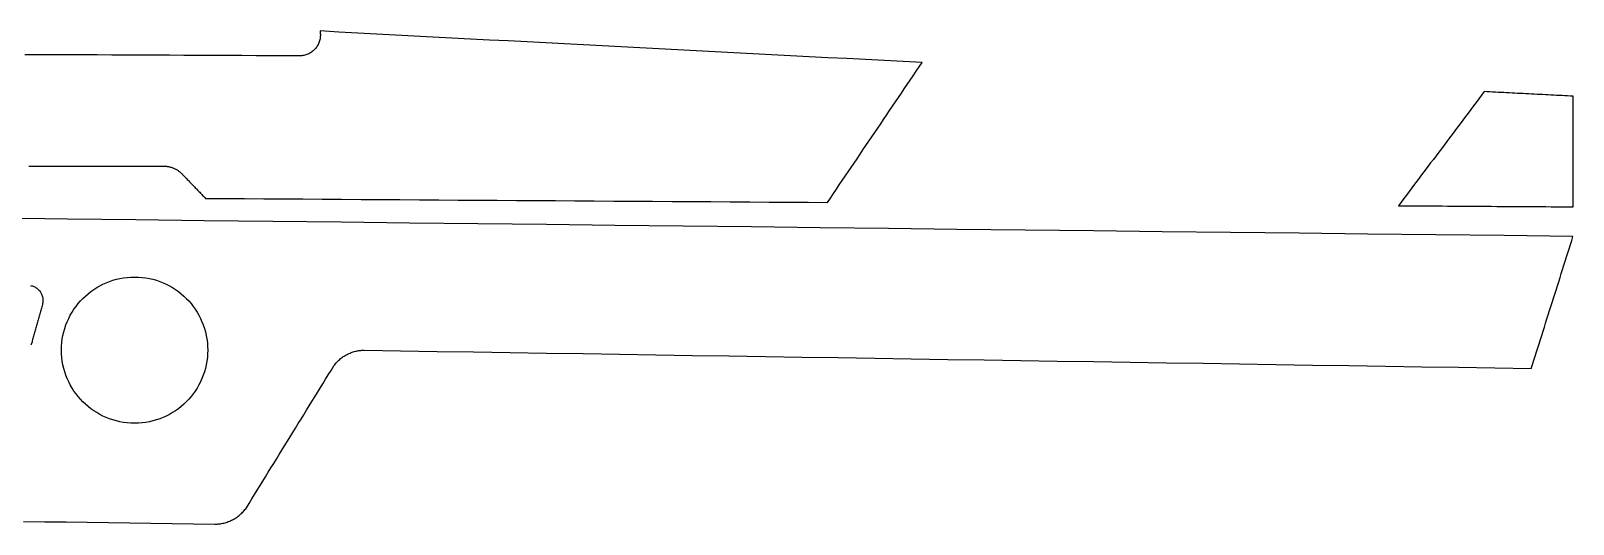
# Model space of a CAD drawing. Header units: millimetres. Extents: x 166 to 302, y -137 to -50.
# Drawn here: x 233.4 to 302.1, y -75.8 to -53.8 of the extents above; entities that cross this region are included whole.
import ezdxf

# ---------------------------------------------------------------- set-up
doc = ezdxf.new("R2010")
doc.units = ezdxf.units.MM

msp = doc.modelspace()

# ---------------------------------------------------------------- linework, layer by layer
for points in [[(233.332528, -59.853576), (233.554016, -59.853576), (233.775504, -59.853576), (233.996992, -59.853576), (234.21848, -59.853576), (234.439968, -59.853576), (234.661456, -59.853576), (234.882944, -59.853576), (235.104432, -59.853576), (235.32592, -59.853576), (235.547408, -59.853576), (235.768896, -59.853576), (235.990384, -59.853576), (236.211872, -59.853576), (236.43336, -59.853576), (236.654848, -59.853576), (236.876336, -59.853576), (237.097824, -59.853576), (237.319312, -59.853576), (237.5408, -59.853576), (237.762288, -59.853576), (237.983776, -59.853576), (238.205264, -59.853576), (238.426752, -59.853576), (238.64824, -59.853576), (238.869728, -59.853576), (239.091216, -59.853576), (239.312704, -59.853576), (239.342422, -59.85383), (239.37214, -59.854846), (239.401858, -59.856624), (239.431322, -59.859164), (239.460786, -59.862466), (239.489996, -59.86653), (239.519206, -59.871356), (239.548162, -59.876944), (239.576864, -59.883294), (239.605312, -59.890152), (239.633506, -59.897772), (239.6617, -59.906154), (239.68964, -59.915298), (239.717326, -59.92495), (239.744758, -59.935364), (239.771936, -59.94654), (239.798606, -59.958224), (239.825022, -59.97067), (239.851184, -59.983878), (239.877092, -59.997594), (239.902492, -60.012072), (239.927638, -60.027058), (239.95253, -60.042806), (239.976914, -60.059062), (240.001044, -60.07608), (240.024666, -60.093606), (240.04778, -60.111894), (240.07064, -60.13069), (240.092992, -60.150248), (240.114836, -60.170314), (240.136172, -60.190888), (240.157, -60.212224), (240.189512, -60.246006), (240.222024, -60.279788), (240.254536, -60.31357), (240.287048, -60.347352), (240.31956, -60.381134), (240.352072, -60.414916), (240.384584, -60.448698), (240.417096, -60.48248), (240.449608, -60.516262), (240.48212, -60.550044), (240.514632, -60.583826), (240.547144, -60.617608), (240.579656, -60.65139), (240.612168, -60.685172), (240.64468, -60.718954), (240.677192, -60.752736), (240.709704, -60.786518), (240.742216, -60.8203), (240.774728, -60.854082), (240.80724, -60.887864), (240.839752, -60.921646), (240.872264, -60.955428), (240.904776, -60.98921), (240.937288, -61.022992), (240.9698, -61.056774), (241.002312, -61.090556), (241.034824, -61.124338), (241.067336, -61.15812), (241.099848, -61.191902), (241.13236, -61.225684), (241.164872, -61.259466), (241.197384, -61.293248), (242.063016, -61.298836), (242.928648, -61.304424), (243.79428, -61.310012), (244.659912, -61.3156), (245.525544, -61.321188), (246.391176, -61.326776), (247.256808, -61.332364), (248.12244, -61.337952), (248.988072, -61.34354), (249.853704, -61.349128), (250.719336, -61.354716), (251.584968, -61.360304), (252.4506, -61.365892), (253.316232, -61.37148), (254.181864, -61.377068), (255.047496, -61.382656), (255.913128, -61.388244), (256.77876, -61.393832), (257.644392, -61.39942), (258.510024, -61.405008), (259.375656, -61.410596), (260.241288, -61.416184), (261.10692, -61.421772), (261.972552, -61.42736), (262.838184, -61.432948), (263.703816, -61.438536), (264.569448, -61.444124), (265.43508, -61.449712), (266.300712, -61.4553), (267.166344, -61.460888), (268.031976, -61.466476), (268.897608, -61.472064), (269.02918, -61.2775), (269.160752, -61.082936), (269.292324, -60.888372), (269.423896, -60.693808), (269.555468, -60.499244), (269.68704, -60.30468), (269.818612, -60.110116), (269.950184, -59.915552), (270.081756, -59.720988), (270.213328, -59.526424), (270.3449, -59.33186), (270.476472, -59.137296), (270.608044, -58.942732), (270.739616, -58.748168), (270.871188, -58.553604), (271.00276, -58.35904), (271.134332, -58.164476), (271.265904, -57.969912), (271.397476, -57.775348), (271.529048, -57.580784), (271.66062, -57.38622), (271.792192, -57.191656), (271.923764, -56.997092), (272.055336, -56.802528), (272.186908, -56.607964), (272.31848, -56.4134), (272.450052, -56.218836), (272.581624, -56.024272), (272.713196, -55.829708), (272.844768, -55.635144), (272.97634, -55.44058), (273.107912, -55.246016), (272.27022, -55.202328), (271.432528, -55.15864), (270.594836, -55.114952), (269.757144, -55.071264), (268.919452, -55.027576), (268.08176, -54.983888), (267.244068, -54.9402), (266.406376, -54.896512), (265.568684, -54.852824), (264.730992, -54.809136), (263.8933, -54.765448), (263.055608, -54.72176), (262.217916, -54.678072), (261.380224, -54.634384), (260.542532, -54.590696), (259.70484, -54.547008), (258.867148, -54.50332), (258.029456, -54.459632), (257.191764, -54.415944), (256.354072, -54.372256), (255.51638, -54.328568), (254.678688, -54.28488), (253.840996, -54.241192), (253.003304, -54.197504), (252.165612, -54.153816), (251.32792, -54.110128), (250.490228, -54.06644), (249.652536, -54.022752), (248.814844, -53.979064), (247.977152, -53.935376), (247.13946, -53.891688), (246.303038, -53.833014), (246.303292, -53.838094), (246.303546, -53.843174), (246.3038, -53.848254), (246.304054, -53.853334), (246.304308, -53.858414), (246.304562, -53.863494), (246.304816, -53.868574), (246.30507, -53.873654), (246.305324, -53.878734), (246.305578, -53.883814), (246.305832, -53.888894), (246.306086, -53.893974), (246.30634, -53.899054), (246.306594, -53.904134), (246.306848, -53.909214), (246.307102, -53.914294), (246.307356, -53.919374), (246.30761, -53.924454), (246.307864, -53.929534), (246.308118, -53.934614), (246.308372, -53.939694), (246.308626, -53.944774), (246.30888, -53.949854), (246.309134, -53.954934), (246.309388, -53.960014), (246.309642, -53.965094), (246.309896, -53.970174), (246.31015, -53.975254), (246.310404, -53.980334), (246.310658, -53.985414), (246.310912, -53.990494), (246.311166, -53.995574), (246.311674, -54.044088), (246.309896, -54.092094), (246.305578, -54.139592), (246.298974, -54.186328), (246.28983, -54.232302), (246.278654, -54.27726), (246.265192, -54.321456), (246.249444, -54.364636), (246.231664, -54.4068), (246.211852, -54.447948), (246.190262, -54.487826), (246.16664, -54.526434), (246.14124, -54.563772), (246.114062, -54.59984), (246.085106, -54.634638), (246.054626, -54.667912), (246.022368, -54.699662), (245.988586, -54.729634), (245.953534, -54.758082), (245.916958, -54.784752), (245.879112, -54.809644), (245.839996, -54.832758), (245.79961, -54.85384), (245.757954, -54.87289), (245.715282, -54.889908), (245.671594, -54.904894), (245.62689, -54.917848), (245.581424, -54.928516), (245.534942, -54.936898), (245.487698, -54.94274), (245.439692, -54.946296), (245.391178, -54.947312), (244.747034, -54.944518), (244.10289, -54.941724), (243.458746, -54.93893), (242.814602, -54.936136), (242.170458, -54.933342), (241.526314, -54.930548), (240.88217, -54.927754), (240.238026, -54.92496), (239.593882, -54.922166), (238.949738, -54.919372), (238.305594, -54.916578), (237.66145, -54.913784), (237.017306, -54.91099), (236.373162, -54.908196), (235.729018, -54.905402), (235.084874, -54.902608), (234.44073, -54.899814), (233.796586, -54.89702), (233.152442, -54.894226)], [(233.092244, -75.677522), (234.03814, -75.691238), (234.984036, -75.704954), (235.929932, -75.71867), (236.875828, -75.732386), (237.821724, -75.746102), (238.76762, -75.759818), (239.713516, -75.773534), (240.659412, -75.78725), (241.605308, -75.800966), (241.657632, -75.79995), (241.709702, -75.79741), (241.761518, -75.793346), (241.81308, -75.787758), (241.864388, -75.780646), (241.915188, -75.77201), (241.965734, -75.76185), (242.015772, -75.75042), (242.065302, -75.737466), (242.114578, -75.722988), (242.163346, -75.706986), (242.211606, -75.689714), (242.259104, -75.670918), (242.306094, -75.650852), (242.352322, -75.629516), (242.398042, -75.606656), (242.443, -75.582526), (242.487196, -75.557126), (242.530884, -75.530456), (242.57381, -75.502516), (242.61572, -75.473306), (242.656868, -75.442826), (242.697254, -75.411076), (242.736624, -75.378056), (242.775232, -75.343766), (242.812824, -75.30846), (242.8494, -75.271884), (242.88496, -75.234038), (242.919504, -75.195176), (242.953032, -75.155044), (242.98529, -75.113896), (243.016532, -75.071732), (243.138198, -74.874374), (243.259864, -74.677016), (243.38153, -74.479658), (243.503196, -74.2823), (243.624862, -74.084942), (243.746528, -73.887584), (243.868194, -73.690226), (243.98986, -73.492868), (244.111526, -73.29551), (244.233192, -73.098152), (244.354858, -72.900794), (244.476524, -72.703436), (244.59819, -72.506078), (244.719856, -72.30872), (244.841522, -72.111362), (244.963188, -71.914004), (245.084854, -71.716646), (245.20652, -71.519288), (245.328186, -71.32193), (245.449852, -71.124572), (245.571518, -70.927214), (245.693184, -70.729856), (245.81485, -70.532498), (245.936516, -70.33514), (246.058182, -70.137782), (246.179848, -69.940424), (246.301514, -69.743066), (246.42318, -69.545708), (246.544846, -69.34835), (246.666512, -69.150992), (246.788178, -68.953634), (246.909844, -68.756276), (246.939816, -68.715636), (246.970804, -68.676012), (247.002808, -68.637658), (247.035828, -68.60032), (247.069864, -68.563998), (247.104916, -68.528946), (247.140984, -68.49491), (247.177814, -68.462144), (247.21566, -68.430394), (247.254268, -68.399914), (247.293638, -68.37045), (247.334024, -68.342256), (247.375172, -68.315332), (247.416828, -68.289678), (247.459246, -68.265294), (247.502426, -68.24218), (247.546368, -68.220336), (247.590818, -68.199762), (247.635776, -68.180458), (247.681496, -68.162424), (247.727724, -68.14566), (247.77446, -68.13042), (247.821704, -68.11645), (247.869202, -68.104004), (247.917208, -68.092828), (247.965722, -68.083176), (248.01449, -68.074794), (248.063512, -68.067936), (248.113042, -68.062602), (248.162826, -68.058538), (248.212864, -68.055998), (248.263156, -68.054982), (249.887486, -68.080382), (251.511816, -68.105782), (253.135892, -68.131182), (254.760222, -68.156582), (256.384552, -68.181982), (258.008882, -68.207382), (259.633212, -68.232782), (261.257288, -68.258182), (262.881618, -68.283582), (264.505948, -68.308982), (266.130278, -68.334382), (267.754608, -68.359782), (269.378938, -68.385182), (271.003268, -68.410582), (272.627598, -68.435982), (274.251928, -68.461382), (275.876258, -68.486782), (277.500588, -68.512182), (279.124918, -68.537582), (280.749248, -68.562982), (282.373578, -68.588382), (283.997908, -68.613782), (285.622238, -68.639182), (287.246314, -68.664582), (288.870644, -68.689982), (290.494974, -68.715382), (292.119304, -68.740782), (293.743634, -68.766182), (295.367964, -68.791582), (296.992294, -68.816982), (298.616624, -68.842382), (300.240954, -68.867782), (300.29912, -68.683886), (300.357286, -68.49999), (300.415452, -68.316094), (300.473618, -68.132198), (300.531784, -67.948302), (300.58995, -67.764406), (300.648116, -67.58051), (300.706282, -67.396614), (300.764448, -67.212718), (300.822614, -67.028822), (300.88078, -66.844926), (300.938946, -66.66103), (300.997112, -66.477134), (301.055278, -66.293238), (301.113444, -66.109342), (301.17161, -65.925446), (301.229776, -65.74155), (301.287942, -65.557654), (301.346108, -65.373758), (301.404274, -65.189862), (301.46244, -65.005966), (301.520606, -64.82207), (301.578772, -64.638174), (301.636938, -64.454278), (301.695104, -64.270382), (301.75327, -64.086486), (301.811436, -63.90259), (301.869602, -63.718694), (301.927768, -63.534798), (301.985934, -63.350902), (302.0441, -63.167006), (302.085248, -62.987682), (299.03801, -62.95263), (295.990772, -62.917578), (292.943534, -62.882526), (289.896296, -62.847474), (286.849058, -62.812422), (283.80182, -62.77737), (280.754582, -62.742318), (277.707344, -62.707266), (274.660106, -62.672214), (271.612868, -62.637162), (268.56563, -62.60211), (265.518392, -62.567058), (262.471154, -62.532006), (259.423916, -62.496954), (256.376678, -62.461902), (253.32944, -62.42685), (250.282202, -62.391798), (247.234964, -62.356746), (244.187726, -62.321694), (241.140488, -62.286642), (238.09325, -62.25159), (235.046012, -62.216538), (231.998774, -62.181486)], [(233.40568, -65.172082), (233.444796, -65.180718), (233.482896, -65.19164), (233.51998, -65.204594), (233.556048, -65.21958), (233.590846, -65.236344), (233.624374, -65.25514), (233.656632, -65.275714), (233.68762, -65.298066), (233.717338, -65.321942), (233.745532, -65.347342), (233.772202, -65.374266), (233.797348, -65.402714), (233.82097, -65.432432), (233.842814, -65.46342), (233.863134, -65.495424), (233.881422, -65.528698), (233.897932, -65.562988), (233.912664, -65.59804), (233.925364, -65.634108), (233.936032, -65.670938), (233.944668, -65.70853), (233.951272, -65.74663), (233.95559, -65.785238), (233.957622, -65.824354), (233.957368, -65.863978), (233.954828, -65.903856), (233.949748, -65.943988), (233.942382, -65.984374), (233.932476, -66.02476), (233.917998, -66.076576), (233.90352, -66.128392), (233.889042, -66.180208), (233.874564, -66.232024), (233.860086, -66.28384), (233.845608, -66.335656), (233.83113, -66.387472), (233.816652, -66.439288), (233.802174, -66.491104), (233.787696, -66.54292), (233.773218, -66.594736), (233.75874, -66.646552), (233.744262, -66.698368), (233.729784, -66.750184), (233.715306, -66.802), (233.700828, -66.853816), (233.68635, -66.905632), (233.671872, -66.957448), (233.657394, -67.009264), (233.642916, -67.06108), (233.628438, -67.112896), (233.61396, -67.164712), (233.599482, -67.216528), (233.585004, -67.268344), (233.570526, -67.32016), (233.556048, -67.371976), (233.54157, -67.423792), (233.527092, -67.475608), (233.512614, -67.527424), (233.498136, -67.57924), (233.483658, -67.631056), (233.46918, -67.682872), (233.457242, -67.72275), (233.44378, -67.761612), (233.428794, -67.799712), (233.412284, -67.83705)]]:
    msp.add_lwpolyline(points)
for points in [[(298.147232, -56.5404), (298.027852, -56.69915), (297.908472, -56.8579), (297.789092, -57.01665), (297.669712, -57.1754), (297.550332, -57.33415), (297.430952, -57.4929), (297.311572, -57.65165), (297.192192, -57.8104), (297.072812, -57.96915), (296.953432, -58.1279), (296.834052, -58.28665), (296.714672, -58.4454), (296.595292, -58.60415), (296.475912, -58.7629), (296.356532, -58.92165), (296.237152, -59.0804), (296.117772, -59.23915), (295.998392, -59.3979), (295.879012, -59.55665), (295.759632, -59.7154), (295.640252, -59.87415), (295.520872, -60.0329), (295.401492, -60.19165), (295.282112, -60.3504), (295.162732, -60.50915), (295.043352, -60.6679), (294.923972, -60.82665), (294.804592, -60.9854), (294.685212, -61.14415), (294.565832, -61.3029), (294.446452, -61.46165), (294.327072, -61.6204), (294.57015, -61.621924), (294.813228, -61.623448), (295.056306, -61.624972), (295.299384, -61.626496), (295.542462, -61.62802), (295.78554, -61.629544), (296.028618, -61.631068), (296.271696, -61.632592), (296.514774, -61.634116), (296.757852, -61.63564), (297.00093, -61.637164), (297.244008, -61.638688), (297.487086, -61.640212), (297.730164, -61.641736), (297.973242, -61.64326), (298.21632, -61.644784), (298.459398, -61.646308), (298.702476, -61.647832), (298.945554, -61.649356), (299.188632, -61.65088), (299.43171, -61.652404), (299.674788, -61.653928), (299.917866, -61.655452), (300.160944, -61.656976), (300.404022, -61.6585), (300.6471, -61.660024), (300.890178, -61.661548), (301.133256, -61.663072), (301.376334, -61.664596), (301.619412, -61.66612), (301.86249, -61.667644), (302.105568, -61.669168), (302.105568, -61.515244), (302.105568, -61.36132), (302.105568, -61.207396), (302.105568, -61.053472), (302.105568, -60.899548), (302.105568, -60.745624), (302.105568, -60.5917), (302.105568, -60.437776), (302.105568, -60.283852), (302.105568, -60.129928), (302.105568, -59.976004), (302.105568, -59.82208), (302.105568, -59.668156), (302.105568, -59.514232), (302.105568, -59.360308), (302.105568, -59.206384), (302.105568, -59.05246), (302.105568, -58.898536), (302.105568, -58.744612), (302.105568, -58.590688), (302.105568, -58.436764), (302.105568, -58.28284), (302.105568, -58.128916), (302.105568, -57.974992), (302.105568, -57.821068), (302.105568, -57.667144), (302.105568, -57.51322), (302.105568, -57.359296), (302.105568, -57.205372), (302.105568, -57.051448), (302.105568, -56.897524), (302.105568, -56.7436), (301.98187, -56.73725), (301.858172, -56.7309), (301.734474, -56.72455), (301.610776, -56.7182), (301.487078, -56.71185), (301.36338, -56.7055), (301.239682, -56.69915), (301.115984, -56.6928), (300.992286, -56.68645), (300.868588, -56.6801), (300.74489, -56.67375), (300.621192, -56.6674), (300.497494, -56.66105), (300.373796, -56.6547), (300.250098, -56.64835), (300.1264, -56.642), (300.002702, -56.63565), (299.879004, -56.6293), (299.755306, -56.62295), (299.631608, -56.6166), (299.50791, -56.61025), (299.384212, -56.6039), (299.260514, -56.59755), (299.136816, -56.5912), (299.013118, -56.58485), (298.88942, -56.5785), (298.765722, -56.57215), (298.642024, -56.5658), (298.518326, -56.55945), (298.394628, -56.5531), (298.27093, -56.54675)], [(241.295428, -68.051426), (241.29111, -68.219066), (241.27841, -68.38442), (241.257836, -68.547488), (241.229134, -68.707762), (241.192812, -68.865242), (241.14887, -69.019674), (241.097562, -69.171058), (241.039142, -69.318886), (240.973864, -69.463158), (240.901982, -69.60362), (240.823496, -69.740018), (240.738914, -69.872098), (240.648236, -69.99986), (240.551462, -70.122796), (240.4491, -70.240906), (240.341404, -70.353936), (240.228374, -70.461632), (240.110264, -70.563994), (239.987328, -70.660768), (239.859566, -70.751446), (239.727486, -70.836028), (239.591088, -70.914514), (239.450626, -70.986396), (239.306354, -71.051674), (239.158526, -71.110094), (239.007142, -71.161402), (238.85271, -71.205344), (238.69523, -71.241666), (238.534956, -71.270368), (238.371888, -71.291196), (238.206534, -71.303896), (238.038894, -71.308214), (237.871254, -71.303896), (237.7059, -71.291196), (237.542832, -71.270368), (237.382558, -71.241666), (237.225078, -71.205344), (237.070646, -71.161402), (236.919262, -71.110094), (236.771434, -71.051674), (236.627162, -70.986396), (236.4867, -70.914514), (236.350302, -70.836028), (236.218222, -70.751446), (236.09046, -70.660768), (235.967524, -70.563994), (235.849414, -70.461632), (235.736384, -70.353936), (235.628688, -70.240906), (235.526326, -70.122796), (235.429552, -69.99986), (235.338874, -69.872098), (235.254292, -69.740018), (235.175806, -69.60362), (235.103924, -69.463158), (235.038646, -69.318886), (234.980226, -69.171058), (234.928918, -69.019674), (234.884976, -68.865242), (234.848654, -68.707762), (234.819952, -68.547488), (234.799124, -68.38442), (234.786678, -68.219066), (234.78236, -68.051426), (234.786678, -67.883786), (234.799124, -67.718432), (234.819952, -67.555364), (234.848654, -67.39509), (234.884976, -67.23761), (234.928918, -67.083178), (234.980226, -66.931794), (235.038646, -66.783966), (235.103924, -66.639694), (235.175806, -66.499232), (235.254292, -66.362834), (235.338874, -66.230754), (235.429552, -66.102992), (235.526326, -65.980056), (235.628688, -65.861946), (235.736384, -65.748916), (235.849414, -65.64122), (235.967524, -65.538858), (236.09046, -65.442084), (236.218222, -65.351406), (236.350302, -65.266824), (236.4867, -65.188338), (236.627162, -65.116456), (236.771434, -65.051178), (236.919262, -64.992758), (237.070646, -64.94145), (237.225078, -64.897508), (237.382558, -64.861186), (237.542832, -64.832484), (237.7059, -64.811656), (237.871254, -64.79921), (238.038894, -64.794892), (238.206534, -64.79921), (238.371888, -64.811656), (238.534956, -64.832484), (238.69523, -64.861186), (238.85271, -64.897508), (239.007142, -64.94145), (239.158526, -64.992758), (239.306354, -65.051178), (239.450626, -65.116456), (239.591088, -65.188338), (239.727486, -65.266824), (239.859566, -65.351406), (239.987328, -65.442084), (240.110264, -65.538858), (240.228374, -65.64122), (240.341404, -65.748916), (240.4491, -65.861946), (240.551462, -65.980056), (240.648236, -66.102992), (240.738914, -66.230754), (240.823496, -66.362834), (240.901982, -66.499232), (240.973864, -66.639694), (241.039142, -66.783966), (241.097562, -66.931794), (241.14887, -67.083178), (241.192812, -67.23761), (241.229134, -67.39509), (241.257836, -67.555364), (241.27841, -67.718432), (241.29111, -67.883786)]]:
    msp.add_lwpolyline(points, close=True)

doc.saveas('drawing.dxf')
